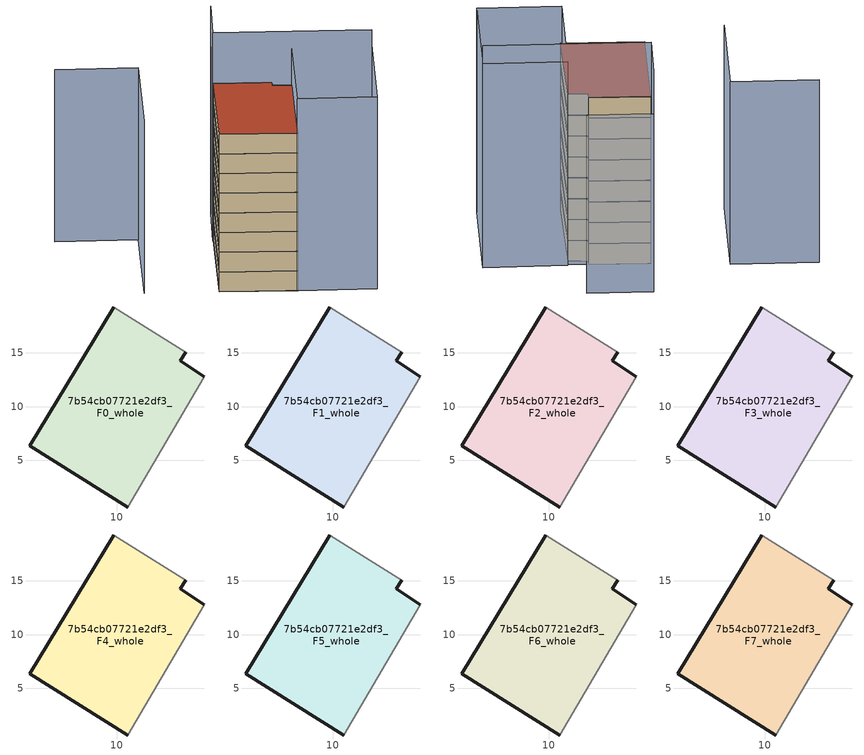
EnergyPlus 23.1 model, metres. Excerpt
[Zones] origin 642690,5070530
7b54cb07721e2df3_F0_whole
 floor ground (EU_floor_Construction): 11,0.67 18.11,12.77 15.91,14.27 16.41,15.07 9.7,19.28 1.9,6.37 z0
 wall outside (EU_wall_Construction): 11,0.67 1.9,6.37 9.7,19.28 / 16.41,15.07 15.91,14.27 18.11,12.77 z0:3
 wall adiabatic (EU_wall_Construction): 9.7,19.28 16.41,15.07 / 18.11,12.77 11,0.67 z0:3
7b54cb07721e2df3_F1_whole
 floor to 7b54cb07721e2df3_F0_whole (EU_floor_Construction): 11,0.67 18.11,12.77 15.9,14.27 16.4,15.07 9.7,19.28 1.9,6.37 z3
 wall outside (EU_wall_Construction): 11,0.67 1.9,6.37 9.7,19.28 / 16.41,15.07 15.91,14.27 18.11,12.77 z3:6
 wall adiabatic (EU_wall_Construction): 9.7,19.28 16.41,15.07 / 18.11,12.77 11,0.67 z3:6
7b54cb07721e2df3_F2_whole
 floor to 7b54cb07721e2df3_F1_whole (EU_floor_Construction): 11,0.67 18.11,12.77 15.9,14.27 16.4,15.07 9.7,19.28 1.9,6.37 z6
 wall outside (EU_wall_Construction): 11,0.67 1.9,6.37 9.7,19.28 / 16.41,15.07 15.91,14.27 18.11,12.77 z6:9
 wall adiabatic (EU_wall_Construction): 9.7,19.28 16.41,15.07 / 18.11,12.77 11,0.67 z6:9
7b54cb07721e2df3_F3_whole
 floor to 7b54cb07721e2df3_F2_whole (EU_floor_Construction): 11,0.67 18.11,12.77 15.9,14.27 16.4,15.07 9.7,19.28 1.9,6.37 z9
 wall outside (EU_wall_Construction): 11,0.67 1.9,6.37 9.7,19.28 / 16.41,15.07 15.91,14.27 18.11,12.77 z9:12
 wall adiabatic (EU_wall_Construction): 9.7,19.28 16.41,15.07 / 18.11,12.77 11,0.67 z9:12
7b54cb07721e2df3_F4_whole
 floor to 7b54cb07721e2df3_F3_whole (EU_floor_Construction): 11,0.67 18.11,12.77 15.9,14.27 16.4,15.07 9.7,19.28 1.9,6.37 z12
 wall outside (EU_wall_Construction): 11,0.67 1.9,6.37 9.7,19.28 / 16.41,15.07 15.91,14.27 18.11,12.77 z12:15
 wall adiabatic (EU_wall_Construction): 9.7,19.28 16.41,15.07 / 18.11,12.77 11,0.67 z12:15
7b54cb07721e2df3_F5_whole
 floor to 7b54cb07721e2df3_F4_whole (EU_floor_Construction): 11,0.67 18.11,12.77 15.9,14.27 16.4,15.07 9.7,19.28 1.9,6.37 z15
 wall outside (EU_wall_Construction): 11,0.67 1.9,6.37 9.7,19.28 / 16.41,15.07 15.91,14.27 18.11,12.77 z15:18
 wall adiabatic (EU_wall_Construction): 9.7,19.28 16.41,15.07 / 18.11,12.77 11,0.67 z15:18
7b54cb07721e2df3_F6_whole
 floor to 7b54cb07721e2df3_F5_whole (EU_floor_Construction): 11,0.67 18.11,12.77 15.9,14.27 16.4,15.07 9.7,19.28 1.9,6.37 z18
 wall outside (EU_wall_Construction): 11,0.67 1.9,6.37 9.7,19.28 / 16.41,15.07 15.91,14.27 18.11,12.77 z18:21
 wall adiabatic (EU_wall_Construction): 9.7,19.28 16.41,15.07 / 18.11,12.77 11,0.67 z18:21
7b54cb07721e2df3_F7_whole
 floor to 7b54cb07721e2df3_F6_whole (EU_floor_Construction): 11,0.67 18.11,12.77 15.9,14.27 16.4,15.07 9.7,19.28 1.9,6.37 z21
 wall outside (EU_wall_Construction): 11,0.67 1.9,6.37 9.7,19.28 / 16.41,15.07 15.91,14.27 18.11,12.77 z21:24
 wall adiabatic (EU_wall_Construction): 9.7,19.28 16.41,15.07 / 18.11,12.77 11,0.67 z21:24
 roof outside (EU_roof_Construction): 16.41,15.07 15.91,14.27 18.11,12.77 11,0.67 1.9,6.37 9.7,19.28 z24
shading: 28.01,8.16 20.1,-4.94 / 20.1,-4.94 10.81,0.67 / 10.81,0.67 18.72,13.78 / 18.72,13.78 28.01,8.16 z0:29.3; 27.84,7.88 9.57,19.2 / 9.57,19.2 13.72,25.89 z0:31.7; -8.31,30.99 1.4,25.08 / 1.4,25.08 -6.7,11.77 z0:26.2; 21.01,21.38 13.69,25.84 z0:25.5
[Building]
EU S2 Campaign: North Axis=0; Terrain=City; Solar Distribution=FullExterior
[Site:Location]
Lyon-Bron: Latitude=45.75; Longitude=5; Time Zone=1; Elevation=198
[SizingPeriod:WeatherFileDays]
AnnualSizingPeriod: Begin Month=1; Begin Day of Month=1; End Month=12; End Day of Month=31; Day of Week for Start Day=Monday; Use Weather File Daylight Saving Period=No; Use Weather File Rain and Snow Indicators=No
[MATERIAL]
EU_InternalMass_Material: Roughness=MediumRough; Thickness=0.1; Conductivity=1; Density=1800; Specific Heat=900; Thermal Absorptance=0.9; Solar Absorptance=0.7; Visible Absorptance=0.7
[MATERIAL:NOMASS] Roughness=MediumRough; Thermal Absorptance=0.9; Solar Absorptance=0.7; Visible Absorptance=0.7
Name | Thermal Resistance
EU_wall_NoMass | 0.776494
EU_roof_NoMass | 0.486893
EU_floor_NoMass | 0.421597
[CONSTRUCTION]
EU_wall_Construction: EU_wall_NoMass
EU_roof_Construction: EU_roof_NoMass
EU_floor_Construction: EU_floor_NoMass
EU_InternalMass_Construction: EU_InternalMass_Material
[ZONE] Type=1; Multiplier=1; Ceiling Height=autocalculate; Floor Area=autocalculate; Part of Total Floor Area=Yes
Name | Volume
7b54cb07721e2df3_F0_whole | 473.772
7b54cb07721e2df3_F1_whole; 7b54cb07721e2df3_F2_whole; 7b54cb07721e2df3_F3_whole; 7b54cb07721e2df3_F4_whole; 7b54cb07721e2df3_F5_whole; 7b54cb07721e2df3_F6_whole; 7b54cb07721e2df3_F7_whole | 473.773
[INTERNALMASS] Construction=EU_InternalMass_Construction; Surface Area=157.924
Name | Zone or ZoneList
7b54cb07721e2df3_F0_whole_EU_InternalMass | 7b54cb07721e2df3_F0_whole
7b54cb07721e2df3_F1_whole_EU_InternalMass | 7b54cb07721e2df3_F1_whole
7b54cb07721e2df3_F2_whole_EU_InternalMass | 7b54cb07721e2df3_F2_whole
7b54cb07721e2df3_F3_whole_EU_InternalMass | 7b54cb07721e2df3_F3_whole
7b54cb07721e2df3_F4_whole_EU_InternalMass | 7b54cb07721e2df3_F4_whole
7b54cb07721e2df3_F5_whole_EU_InternalMass | 7b54cb07721e2df3_F5_whole
7b54cb07721e2df3_F6_whole_EU_InternalMass | 7b54cb07721e2df3_F6_whole
7b54cb07721e2df3_F7_whole_EU_InternalMass | 7b54cb07721e2df3_F7_whole
[OTHEREQUIPMENT] Fuel Type=Electricity; Design Level Calculation Method=Watts/Area; Power per Zone Floor Area=1; Fraction Latent=0; Fraction Radiant=0; Fraction Lost=0; Carbon Dioxide Generation Rate=0; EndUse Subcategory=EU_Step8_InternalGains
Name | Zone or ZoneList or Space or SpaceList | Schedule
EU_Step8_InternalGain_7b54cb07721e2df3_F0_whole_f000 | 7b54cb07721e2df3_F0_whole | EU_Step8_GainSchedule_7b54cb07721e2df3_F0_whole_f000
EU_Step8_InternalGain_7b54cb07721e2df3_F1_whole_f000 | 7b54cb07721e2df3_F1_whole | EU_Step8_GainSchedule_7b54cb07721e2df3_F1_whole_f000
EU_Step8_InternalGain_7b54cb07721e2df3_F2_whole_f000 | 7b54cb07721e2df3_F2_whole | EU_Step8_GainSchedule_7b54cb07721e2df3_F2_whole_f000
EU_Step8_InternalGain_7b54cb07721e2df3_F3_whole_f000 | 7b54cb07721e2df3_F3_whole | EU_Step8_GainSchedule_7b54cb07721e2df3_F3_whole_f000
EU_Step8_InternalGain_7b54cb07721e2df3_F4_whole_f000 | 7b54cb07721e2df3_F4_whole | EU_Step8_GainSchedule_7b54cb07721e2df3_F4_whole_f000
EU_Step8_InternalGain_7b54cb07721e2df3_F5_whole_f000 | 7b54cb07721e2df3_F5_whole | EU_Step8_GainSchedule_7b54cb07721e2df3_F5_whole_f000
EU_Step8_InternalGain_7b54cb07721e2df3_F6_whole_f000 | 7b54cb07721e2df3_F6_whole | EU_Step8_GainSchedule_7b54cb07721e2df3_F6_whole_f000
EU_Step8_InternalGain_7b54cb07721e2df3_F7_whole_f000 | 7b54cb07721e2df3_F7_whole | EU_Step8_GainSchedule_7b54cb07721e2df3_F7_whole_f000
[ZONEVENTILATION:DESIGNFLOWRATE] Schedule=EU_AlwaysOn; Design Flow Rate Calculation Method=AirChanges/Hour; Air Changes per Hour=0.693814; Ventilation Type=Natural; Fan Pressure Rise=0; Fan Total Efficiency=1; Constant Term Coefficient=1; Temperature Term Coefficient=0; Velocity Term Coefficient=0; Velocity Squared Term Coefficient=0; Minimum Indoor Temperature=-100; Maximum Indoor Temperature=100; Delta Temperature=-100; Minimum Outdoor Temperature=-100; Maximum Outdoor Temperature=100; Maximum Wind Speed=40
Name | Zone or ZoneList or Space or SpaceList
EU_ConstantAir_7b54cb07721e2df3_F0_whole | 7b54cb07721e2df3_F0_whole
EU_ConstantAir_7b54cb07721e2df3_F1_whole | 7b54cb07721e2df3_F1_whole
EU_ConstantAir_7b54cb07721e2df3_F2_whole | 7b54cb07721e2df3_F2_whole
EU_ConstantAir_7b54cb07721e2df3_F3_whole | 7b54cb07721e2df3_F3_whole
EU_ConstantAir_7b54cb07721e2df3_F4_whole | 7b54cb07721e2df3_F4_whole
EU_ConstantAir_7b54cb07721e2df3_F5_whole | 7b54cb07721e2df3_F5_whole
EU_ConstantAir_7b54cb07721e2df3_F6_whole | 7b54cb07721e2df3_F6_whole
EU_ConstantAir_7b54cb07721e2df3_F7_whole | 7b54cb07721e2df3_F7_whole
[HVACTEMPLATE:THERMOSTAT] Constant Heating Setpoint=20; Constant Cooling Setpoint=50
EU_HeatOnly_7b54cb07721e2df3_F0_whole; EU_HeatOnly_7b54cb07721e2df3_F1_whole; EU_HeatOnly_7b54cb07721e2df3_F2_whole; EU_HeatOnly_7b54cb07721e2df3_F3_whole; EU_HeatOnly_7b54cb07721e2df3_F4_whole; EU_HeatOnly_7b54cb07721e2df3_F5_whole; EU_HeatOnly_7b54cb07721e2df3_F6_whole; EU_HeatOnly_7b54cb07721e2df3_F7_whole
[HVACTEMPLATE:ZONE:IDEALLOADSAIRSYSTEM] System Availability Schedule=EU_AlwaysOn; Maximum Heating Supply Air Temperature=50; Minimum Cooling Supply Air Temperature=13; Maximum Heating Supply Air Humidity Ratio=0.0156; Minimum Cooling Supply Air Humidity Ratio=0.0077; Heating Limit=NoLimit; Cooling Limit=NoLimit; Heating Availability Schedule=EU_AlwaysOn; Cooling Availability Schedule=EU_CoolingOff; Dehumidification Control Type=ConstantSensibleHeatRatio; Cooling Sensible Heat Ratio=0.7; Dehumidification Setpoint=60; Humidification Control Type=None; Humidification Setpoint=30; Outdoor Air Method=None; Outdoor Air Flow Rate per Person=0.00944; Outdoor Air Flow Rate per Zone Floor Area=0; Outdoor Air Flow Rate per Zone=0; Demand Controlled Ventilation Type=None; Outdoor Air Economizer Type=NoEconomizer; Heat Recovery Type=None; Sensible Heat Recovery Effectiveness=0.7; Latent Heat Recovery Effectiveness=0.65
Name | Template Thermostat
7b54cb07721e2df3_F0_whole | EU_HeatOnly_7b54cb07721e2df3_F0_whole
7b54cb07721e2df3_F1_whole | EU_HeatOnly_7b54cb07721e2df3_F1_whole
7b54cb07721e2df3_F2_whole | EU_HeatOnly_7b54cb07721e2df3_F2_whole
7b54cb07721e2df3_F3_whole | EU_HeatOnly_7b54cb07721e2df3_F3_whole
7b54cb07721e2df3_F4_whole | EU_HeatOnly_7b54cb07721e2df3_F4_whole
7b54cb07721e2df3_F5_whole | EU_HeatOnly_7b54cb07721e2df3_F5_whole
7b54cb07721e2df3_F6_whole | EU_HeatOnly_7b54cb07721e2df3_F6_whole
7b54cb07721e2df3_F7_whole | EU_HeatOnly_7b54cb07721e2df3_F7_whole
[SIZING:ZONE] Zone Cooling Design Supply Air Temperature Input Method=SupplyAirTemperature; Zone Cooling Design Supply Air Temperature=13; Zone Heating Design Supply Air Temperature Input Method=SupplyAirTemperature; Zone Heating Design Supply Air Temperature=50; Zone Cooling Design Supply Air Humidity Ratio=0.008; Zone Heating Design Supply Air Humidity Ratio=0.008; Cooling Design Air Flow Method=DesignDay; Cooling Design Air Flow Rate=0; Cooling Minimum Air Flow per Zone Floor Area=0.000762; Cooling Minimum Air Flow=0; Cooling Minimum Air Flow Fraction=0.2; Heating Design Air Flow Method=DesignDay; Heating Design Air Flow Rate=0; Heating Maximum Air Flow per Zone Floor Area=0.002032; Heating Maximum Air Flow=0.141576; Heating Maximum Air Flow Fraction=0.3; Account for Dedicated Outdoor Air System=No; Dedicated Outdoor Air System Control Strategy=NeutralSupplyAir; Dedicated Outdoor Air Low Setpoint Temperature for Design=autosize; Dedicated Outdoor Air High Setpoint Temperature for Design=autosize; Zone Load Sizing Method=Sensible Load Only No Latent Load; Zone Latent Cooling Design Supply Air Humidity Ratio Input Method=HumidityRatioDifference; Zone Cooling Design Supply Air Humidity Ratio Difference=0.005; Zone Latent Heating Design Supply Air Humidity Ratio Input Method=HumidityRatioDifference; Zone Humidification Design Supply Air Humidity Ratio Difference=0.005
7b54cb07721e2df3_F0_whole; 7b54cb07721e2df3_F1_whole; 7b54cb07721e2df3_F2_whole; 7b54cb07721e2df3_F3_whole; 7b54cb07721e2df3_F4_whole; 7b54cb07721e2df3_F5_whole; 7b54cb07721e2df3_F6_whole; 7b54cb07721e2df3_F7_whole
[SCHEDULE:CONSTANT]
Name | Hourly Value
EU_AlwaysOn | 1
EU_CoolingOff | 0
[SCHEDULE:FILE] Column Number=1; Rows to Skip at Top=0; Number of Hours of Data=8760; Column Separator=Comma; Interpolate to Timestep=No; Minutes per Item=60; Adjust Schedule for Daylight Savings=Yes
Name | File
EU_Step8_GainSchedule_7b54cb07721e2df3_F0_whole_f000 | ../../schedules/7b54cb07721e2df3/7b54cb07721e2df3_F0_whole_f000_gain.csv
EU_Step8_GainSchedule_7b54cb07721e2df3_F1_whole_f000 | ../../schedules/7b54cb07721e2df3/7b54cb07721e2df3_F1_whole_f000_gain.csv
EU_Step8_GainSchedule_7b54cb07721e2df3_F2_whole_f000 | ../../schedules/7b54cb07721e2df3/7b54cb07721e2df3_F2_whole_f000_gain.csv
EU_Step8_GainSchedule_7b54cb07721e2df3_F3_whole_f000 | ../../schedules/7b54cb07721e2df3/7b54cb07721e2df3_F3_whole_f000_gain.csv
EU_Step8_GainSchedule_7b54cb07721e2df3_F4_whole_f000 | ../../schedules/7b54cb07721e2df3/7b54cb07721e2df3_F4_whole_f000_gain.csv
EU_Step8_GainSchedule_7b54cb07721e2df3_F5_whole_f000 | ../../schedules/7b54cb07721e2df3/7b54cb07721e2df3_F5_whole_f000_gain.csv
EU_Step8_GainSchedule_7b54cb07721e2df3_F6_whole_f000 | ../../schedules/7b54cb07721e2df3/7b54cb07721e2df3_F6_whole_f000_gain.csv
EU_Step8_GainSchedule_7b54cb07721e2df3_F7_whole_f000 | ../../schedules/7b54cb07721e2df3/7b54cb07721e2df3_F7_whole_f000_gain.csv
